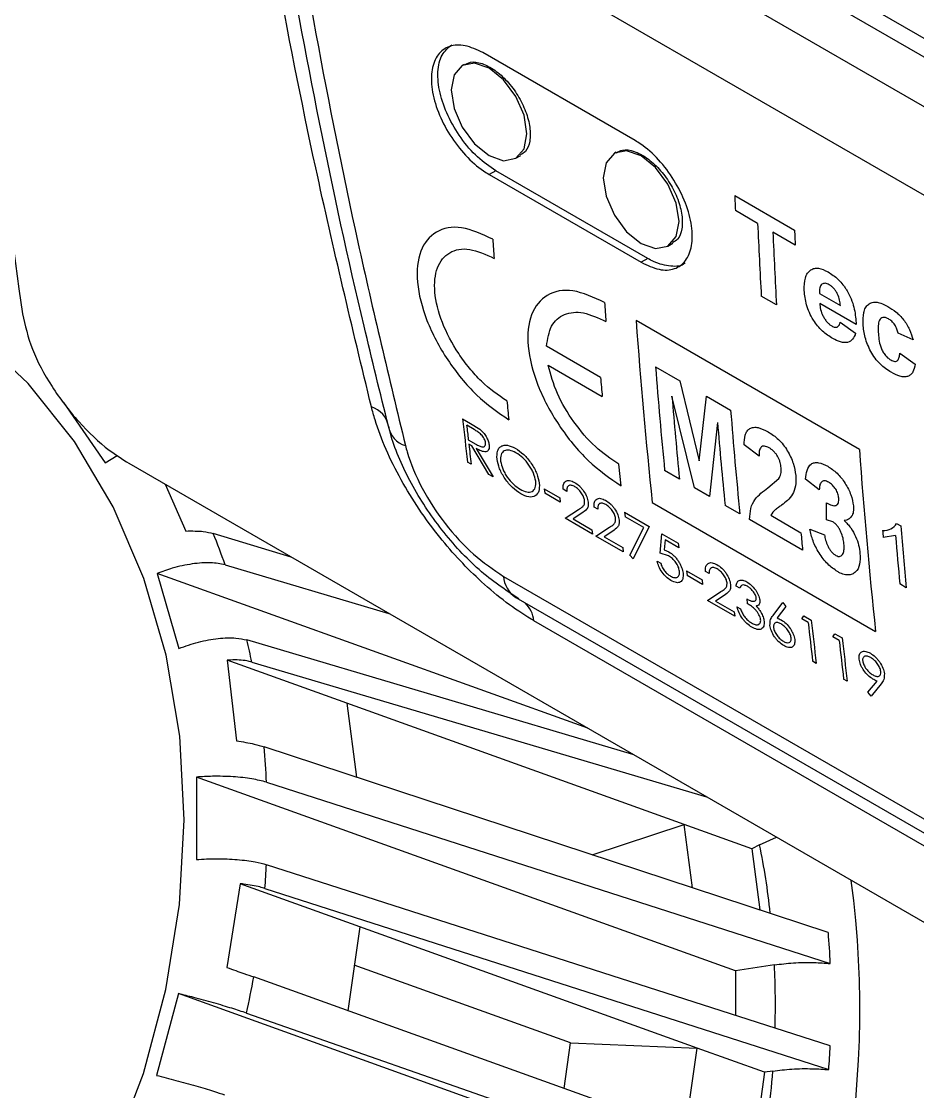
# Model space of a CAD drawing. Extents: x 150 to 4150, y 50 to 2920.
# Drawn here: x 3142.9 to 3215.8, y 1461.8 to 1548.9 of the extents above; entities that cross this region are included whole.
import ezdxf

# ---------------------------------------------------------------- set-up
doc = ezdxf.new("R2010")
doc.units = 0
doc.header["$LTSCALE"] = 10
doc.linetypes.add('SLD-KATı', pattern=[0])
doc.layers.get('0').update_dxf_attribs({"linetype": 'CONTINUOUS'})

msp = doc.modelspace()

# ---------------------------------------------------------------- linework, layer by layer
at = {"color": 7, "linetype": 'SLD-KATı'}
for p, q in [((3179.929, 1568.506), (3275.752, 1513.189)), ((3180.391, 1566.731), (3275.761, 1511.675)), ((3176.884, 1564.707), (3272.344, 1509.6)), ((3269.398, 1504.094), (3173.939, 1559.202)), ((3192.797, 1539.194), (3180.423, 1546.337)), ((3178.885, 1545.383), (3178.74, 1545.3)), ((3183.102, 1537.744), (3183.495, 1537.971)), ((3191.259, 1538.24), (3191.114, 1538.156)), ((3181.464, 1536.731), (3180.932, 1536.425)), ((3193.838, 1529.588), (3181.464, 1536.731)), ((3180.932, 1536.425), (3193.306, 1529.281)), ((3200.909, 1534.704), (3205.779, 1531.893)), ((3202.776, 1532.447), (3200.96, 1533.496)), ((3205.83, 1530.684), (3204.014, 1531.733)), ((3195.477, 1530.6), (3195.87, 1530.827)), ((3193.838, 1529.588), (3193.306, 1529.281)), ((3204.306, 1525.81), (3203.068, 1526.525)), ((3207.8, 1526.749), (3209.513, 1525.761)), ((3210.792, 1524.213), (3207.821, 1525.929)), ((3211.053, 1514.048), (3192.886, 1524.536)), ((3209.5, 1524.421), (3210.748, 1523.522)), ((3210.79, 1524.363), (3210.792, 1524.213)), ((3215.425, 1522.978), (3214.195, 1523.507)), ((3189.995, 1519.908), (3185.591, 1522.451)), ((3214.356, 1521.887), (3215.604, 1520.987)), ((3185.725, 1520.906), (3190.132, 1518.362)), ((3194.462, 1520.786), (3196.453, 1519.637)), ((3196.453, 1519.637), (3198.022, 1513.142)), ((3197.642, 1510.94), (3195.802, 1518.396)), ((3198.022, 1513.142), (3198.607, 1518.393)), ((3198.607, 1518.393), (3200.577, 1517.256)), ((3146.308, 1517.866), (3149.691, 1512.961)), ((3178.765, 1516.554), (3179.421, 1516.176)), ((3179.713, 1515.668), (3179.099, 1516.022)), ((3179.421, 1516.176), (3180.168, 1515.699)), ((3199.511, 1516.255), (3198.865, 1510.234)), ((3179.232, 1514.848), (3179.832, 1514.497)), ((3179.512, 1514.349), (3179.273, 1514.487)), ((3180.904, 1512.033), (3179.512, 1514.349)), ((3179.875, 1514.139), (3181.267, 1511.823)), ((3202.889, 1513.509), (3201.668, 1514.423)), ((3149.691, 1512.961), (3150.651, 1513.578)), ((3151.607, 1512.931), (3307.17, 1423.126)), ((3179.463, 1512.865), (3179.169, 1513.035)), ((3191.661, 1511.097), (3191.476, 1512.852)), ((3196.411, 1511.651), (3195.208, 1512.345)), ((3181.267, 1511.823), (3180.904, 1512.033)), ((3203.605, 1510.924), (3204.494, 1511.689)), ((3207.791, 1510.783), (3206.67, 1511.64)), ((3154.568, 1511.222), (3156.254, 1507.423)), ((3185.412, 1510.859), (3186.671, 1510.132)), ((3185.412, 1510.859), (3185.454, 1510.498)), ((3187.24, 1510.647), (3186.946, 1510.816)), ((3198.865, 1510.234), (3197.642, 1510.94)), ((3186.713, 1509.771), (3185.454, 1510.498)), ((3186.671, 1510.132), (3186.713, 1509.771)), ((3194.201, 1509.735), (3212.368, 1499.247)), ((3208.384, 1508.345), (3208.389, 1509.707)), ((3187.102, 1508.455), (3188.202, 1509.176)), ((3188.47, 1508.876), (3187.761, 1508.41)), ((3189.758, 1509.193), (3189.464, 1509.363)), ((3191.946, 1508.945), (3193.96, 1507.782)), ((3191.946, 1508.945), (3191.986, 1508.583)), ((3201.323, 1508.815), (3200.12, 1509.51)), ((3189.327, 1507.171), (3187.102, 1508.455)), ((3187.761, 1508.41), (3189.284, 1507.531)), ((3193.503, 1507.707), (3191.986, 1508.583)), ((3206.435, 1505.864), (3202.124, 1508.352)), ((3203.838, 1508.702), (3206.298, 1507.282)), ((3208.887, 1508.17), (3208.384, 1508.345)), ((3214.085, 1508.036), (3214.43, 1507.838)), ((3164.824, 1505.301), (3158.48, 1507.22)), ((3189.284, 1507.531), (3189.327, 1507.171)), ((3189.621, 1507.001), (3190.72, 1507.722)), ((3190.989, 1507.422), (3190.279, 1506.956)), ((3192.382, 1505.463), (3193.503, 1507.707)), ((3193.96, 1507.782), (3192.653, 1505.166)), ((3194.83, 1505.632), (3194.968, 1507.2)), ((3194.968, 1507.2), (3196.311, 1506.425)), ((3207.029, 1507.584), (3208.211, 1507.108)), ((3213.991, 1507.044), (3212.996, 1506.882)), ((3191.845, 1505.717), (3189.621, 1507.001)), ((3190.279, 1506.956), (3191.803, 1506.077)), ((3195.237, 1506.706), (3195.165, 1505.881)), ((3196.351, 1506.063), (3195.237, 1506.706)), ((3196.311, 1506.425), (3196.351, 1506.063)), ((3191.803, 1506.077), (3191.845, 1505.717)), ((3192.653, 1505.166), (3192.382, 1505.463)), ((3195.531, 1505.396), (3194.83, 1505.632)), ((3195.165, 1505.881), (3195.543, 1505.727)), ((3159.445, 1504.668), (3172.757, 1500.721)), ((3194.594, 1504.969), (3194.887, 1504.8)), ((3153.903, 1503.97), (3155.677, 1497.866)), ((3188.949, 1491.374), (3153.903, 1503.97)), ((3182.097, 1503.735), (3269.58, 1453.232)), ((3196.997, 1504.171), (3198.256, 1503.444)), ((3196.997, 1504.171), (3197.039, 1503.81)), ((3198.298, 1503.083), (3197.039, 1503.81)), ((3198.825, 1503.959), (3198.531, 1504.129)), ((3198.256, 1503.444), (3198.298, 1503.083)), ((3201.313, 1502.776), (3201.019, 1502.946)), ((3214.872, 1502.806), (3214.341, 1503.113)), ((3183.095, 1502.022), (3270.577, 1451.519)), ((3198.687, 1501.767), (3199.787, 1502.488)), ((3200.055, 1502.188), (3199.346, 1501.722)), ((3201.883, 1501.898), (3201.924, 1501.537)), ((3200.912, 1500.483), (3198.687, 1501.767)), ((3199.346, 1501.722), (3200.869, 1500.843)), ((3201.094, 1501.259), (3201.388, 1501.089)), ((3204.025, 1500.552), (3204.822, 1501.596)), ((3205.069, 1501.274), (3204.364, 1500.35)), ((3204.822, 1501.596), (3205.069, 1501.274)), ((3272.039, 1449.625), (3184.556, 1500.127)), ((3200.869, 1500.843), (3200.912, 1500.483)), ((3206.383, 1500.272), (3206.535, 1500.523)), ((3206.887, 1499.981), (3206.383, 1500.272)), ((3206.535, 1500.523), (3207.14, 1500.173)), ((3192.624, 1489.253), (3161.22, 1498.564)), ((3208.902, 1498.818), (3209.054, 1499.069)), ((3209.405, 1498.527), (3208.902, 1498.818)), ((3209.054, 1499.069), (3209.659, 1498.719)), ((3159.614, 1496.909), (3160.375, 1490.357)), ((3169.351, 1493.409), (3159.614, 1496.909)), ((3161.612, 1496.763), (3198.608, 1485.798)), ((3207.544, 1496.654), (3207.25, 1496.824)), ((3210.062, 1495.2), (3209.769, 1495.37)), ((3211.748, 1494.306), (3212.492, 1495.209)), ((3212.827, 1494.996), (3212.004, 1493.996)), ((3212.004, 1493.996), (3211.748, 1494.306)), ((3169.351, 1493.409), (3170.136, 1487.395)), ((3196.809, 1483.541), (3169.351, 1493.409)), ((3208.526, 1474.759), (3162.616, 1489.87)), ((3157.12, 1487.404), (3157.112, 1480.698)), ((3200.972, 1471.643), (3157.12, 1487.404)), ((3162.816, 1486.985), (3208.683, 1472.24)), ((3189.316, 1481.082), (3196.809, 1483.541)), ((3202.3, 1481.567), (3196.809, 1483.541)), ((3197.48, 1478.395), (3196.809, 1483.541)), ((3202.936, 1481.905), (3202.3, 1481.567)), ((3202.936, 1481.905), (3204.31, 1482.506)), ((3202.3, 1481.567), (3202.949, 1476.595)), ((3208.675, 1465.534), (3162.808, 1480.279)), ((3160.656, 1478.732), (3159.589, 1471.917)), ((3170.393, 1475.232), (3160.656, 1478.732)), ((3162.687, 1478.348), (3208.561, 1463.604)), ((3170.393, 1475.232), (3169.426, 1468.395)), ((3197.85, 1465.363), (3170.393, 1475.232)), ((3187.548, 1465.778), (3169.95, 1472.103)), ((3200.972, 1471.643), (3200.968, 1468.012)), ((3204.14, 1472.129), (3200.972, 1471.643)), ((3207.41, 1454.772), (3161.768, 1471.141)), ((3155.644, 1469.789), (3153.855, 1463.137)), ((3199.496, 1454.028), (3155.644, 1469.789)), ((3161.184, 1468.205), (3206.883, 1452.216)), ((3187.026, 1462.083), (3187.548, 1465.778)), ((3187.548, 1465.778), (3197.85, 1465.363)), ((3196.886, 1458.547), (3197.85, 1465.363)), ((3203.342, 1463.39), (3197.85, 1465.363)), ((3204.011, 1463.492), (3203.342, 1463.39)), ((3203.342, 1463.39), (3202.379, 1456.577))]:
    msp.add_line(p, q, dxfattribs=at)
at = {"color": 7, "linetype": 'SLD-KATı', "flags": 128}
for points in [[(3184.006, 1539.741), (3183.771, 1541.24), (3183.102, 1542.781), (3182.102, 1544.131), (3180.921, 1545.084), (3179.741, 1545.494), (3178.74, 1545.3), (3178.071, 1544.53), (3177.836, 1543.302), (3178.071, 1541.804), (3178.74, 1540.262), (3179.741, 1538.912), (3180.921, 1537.96), (3182.102, 1537.549), (3183.102, 1537.744), (3183.771, 1538.513), (3184.006, 1539.741)], [(3196.38, 1532.597), (3196.145, 1534.096), (3195.477, 1535.638), (3194.476, 1536.988), (3193.295, 1537.94), (3192.115, 1538.351), (3191.114, 1538.156), (3190.446, 1537.387), (3190.211, 1536.159), (3190.446, 1534.66), (3191.114, 1533.118), (3192.115, 1531.769), (3193.295, 1530.816), (3194.476, 1530.406), (3195.477, 1530.6), (3196.145, 1531.37), (3196.38, 1532.597)], [(3147.1, 1450.418), (3150.271, 1456.702), (3152.793, 1463.302), (3154.625, 1470.113), (3155.74, 1477.029), (3156.119, 1483.939), (3155.756, 1490.736), (3154.658, 1497.311), (3152.841, 1503.562), (3150.334, 1509.389), (3147.177, 1514.702), (3143.419, 1519.415), (3139.12, 1523.454), (3134.347, 1526.757), (3129.177, 1529.271), (3123.69, 1530.955), (3117.972, 1531.785), (3112.115, 1531.746), (3106.21, 1530.839), (3100.35, 1529.078), (3094.629, 1526.492), (3089.135, 1523.121), (3083.957, 1519.018), (3079.175, 1514.248), (3074.865, 1508.886), (3071.094, 1503.017), (3067.924, 1496.733), (3065.402, 1490.133), (3063.569, 1483.322), (3062.455, 1476.406), (3062.076, 1469.496), (3062.439, 1462.699), (3063.537, 1456.123), (3065.354, 1449.873), (3067.861, 1444.045), (3071.018, 1438.733), (3074.776, 1434.02), (3079.075, 1429.98), (3083.847, 1426.678), (3089.018, 1424.164), (3094.505, 1422.479), (3100.223, 1421.65), (3106.08, 1421.689), (3111.985, 1422.596), (3117.844, 1424.356), (3123.566, 1426.943), (3129.059, 1430.314), (3134.238, 1434.417), (3139.02, 1439.187), (3143.33, 1444.549), (3147.1, 1450.418)]]:
    msp.add_lwpolyline(points, dxfattribs=at)
at = {"color": 7, "linetype": 'SLD-KATı'}
for centre, radius, start, end in [((3695.892, 1554.917), 495.396, 182.33836, 182.47826), ((3691.554, 1553.592), 489.235, 182.4771, 183.17158), ((3692.792, 1552.877), 489.235, 182.4771, 183.17158), ((3700.762, 1552.105), 495.396, 182.33836, 182.47826), ((3648.564, 1565.231), 468.583, 184.16955, 184.36087), ((3657.86, 1559.99), 468.776, 184.15574, 184.34701), ((3649.067, 1557.614), 457.379, 184.14733, 186.00884), ((3650.831, 1556.847), 457.791, 184.51805, 185.57857), ((3645.777, 1559.564), 457.504, 184.97254, 185.16694), ((3650.603, 1556.021), 456.355, 184.72924, 185.57957), ((3170.761, 1515.616), 1.998, 9.49148, 72.92724), ((3626.236, 1563.245), 446.166, 185.8197, 186.01738), ((3656.946, 1553.318), 457.791, 184.51805, 185.57857), ((3174.692, 1516.274), 1.988, 189.51997, 253.11636), ((3614.22, 1564.684), 438.106, 186.30717, 186.77041), ((3615.879, 1564.667), 439.481, 186.35495, 186.50905), ((3654.312, 1553.88), 456.355, 184.72924, 185.57957), ((3612.925, 1564.328), 436.507, 186.5565, 186.77083), ((3667.235, 1547.127), 457.379, 184.14733, 186.00884), ((3106.47, 1486.09), 56.138, 19.32556, 22.1102), ((3656.125, 1549.808), 451.832, 185.40066, 185.58128), ((3671.06, 1546.47), 459.772, 184.86676, 184.93947), ((3669.598, 1545.639), 457.238, 184.84196, 185.33657), ((3671.059, 1545.416), 458.173, 184.70459, 185.33618), ((3642.595, 1548.303), 438.106, 186.30717, 186.77041), ((3641.998, 1548.437), 437.801, 186.35459, 186.77051), ((3101.306, 1484.566), 61.527, 11.43357, 13.15047), ((3644.517, 1546.983), 437.801, 186.35459, 186.77051), ((3645.113, 1546.849), 438.106, 186.30717, 186.77041), ((3096.025, 1483.806), 66.867, 2.72474, 5.20291), ((3091.775, 1483.785), 71.119, 355.61588, 357.17468), ((3137.199, 1469.055), 71.555, 2.55123, 4.57192), ((3088.751, 1484.161), 74.169, 347.57708, 349.88979), ((3133.046, 1469.041), 75.71, 355.88186, 357.34494), ((3131.485, 1469.072), 72.74, 349.87825, 355.60079)]:
    msp.add_arc(centre, radius, start, end, dxfattribs=at)
at = {"color": 8, "linetype": 'SLD-KATı'}
for centre, radius, start, end in [((3184.297, 1503.868), 2.203, 183.47053, 236.94751), ((3182.168, 1499.877), 2.402, 5.98577, 45.12035), ((3140.505, 1469.299), 63.692, 6.35607, 11.41517), ((3131.943, 1468.484), 79.147, 330.05269, 7.6328), ((3135.366, 1468.865), 68.852, 358.44942, 2.71718)]:
    msp.add_arc(centre, radius, start, end, dxfattribs=at)
at = {"color": 7, "linetype": 'SLD-KATı'}
msp.add_ellipse((3522.144, 1831.273), major_axis=(266.953, 495.307), ratio=0.556891, start_param=2.183647, end_param=2.496027, dxfattribs=at)
for points, knots in [([(3171.348, 1517.526), (3169.792, 1523.978), (3165.631, 1541.232), (3161.944, 1561.99), (3158.414, 1586.887), (3155.719, 1611.352), (3154.756, 1633.579), (3154.275, 1644.693)], [0, 0, 0, 0, 0.161647, 0.432271, 0.49989, 0.749945, 1, 1, 1, 1]), ([(3172.732, 1515.946), (3172.063, 1518.657), (3168.716, 1532.22), (3164.577, 1552.936), (3160.747, 1578.297), (3158.333, 1599.57), (3156.581, 1621.261), (3156.029, 1636.036), (3155.753, 1643.429)], [0, 0, 0, 0, 0.068048, 0.340392, 0.504572, 0.669037, 0.834372, 1, 1, 1, 1]), ([(3157.231, 1642.174), (3157.483, 1635.166), (3157.987, 1621.141), (3159.964, 1595.318), (3163.643, 1564.95), (3168.82, 1536.395), (3172.795, 1519.863), (3174.115, 1514.372)], [0, 0, 0, 0, 0.156572, 0.313392, 0.587524, 0.862996, 1, 1, 1, 1]), ([(3180.423, 1546.337), (3179.928, 1546.569), (3178.94, 1547.032), (3177.654, 1546.938), (3176.705, 1546.257), (3176.203, 1545.017), (3176.208, 1543.37), (3176.72, 1541.498), (3177.681, 1539.612), (3178.979, 1537.93), (3180.127, 1536.917), (3180.777, 1536.519), (3180.932, 1536.425)], [0, 0, 0, 0, 0.107191, 0.21438, 0.321614, 0.428961, 0.536452, 0.644066, 0.751708, 0.859236, 0.966544, 1, 1, 1, 1]), ([(3181.464, 1536.731), (3180.964, 1537.072), (3179.965, 1537.754), (3178.593, 1539.363), (3177.514, 1541.193), (3176.848, 1543.094), (3176.684, 1544.826), (3177.004, 1546.244), (3177.599, 1546.739), (3177.894, 1546.985)], [0, 0, 0, 0, 0.142786, 0.285565, 0.428511, 0.571764, 0.715234, 0.858737, 1, 1, 1, 1]), ([(3178.91, 1545.335), (3179.068, 1545.426), (3179.459, 1545.651), (3180.338, 1545.507), (3181.382, 1544.973), (3182.41, 1544.051), (3183.298, 1542.865), (3183.948, 1541.546), (3184.293, 1540.236), (3184.279, 1539.107), (3183.996, 1538.313), (3183.614, 1538.102), (3183.465, 1538.019)], [0, 0, 0, 0, 0.072594, 0.179918, 0.287126, 0.394283, 0.501463, 0.608739, 0.716156, 0.823718, 0.931361, 1, 1, 1, 1]), ([(3191.285, 1538.192), (3191.442, 1538.282), (3191.834, 1538.507), (3192.713, 1538.363), (3193.756, 1537.829), (3194.785, 1536.907), (3195.672, 1535.722), (3196.323, 1534.402), (3196.667, 1533.093), (3196.653, 1531.963), (3196.371, 1531.17), (3195.989, 1530.958), (3195.84, 1530.876)], [0, 0, 0, 0, 0.072594, 0.179918, 0.287126, 0.394283, 0.501463, 0.608739, 0.716156, 0.823718, 0.931361, 1, 1, 1, 1]), ([(3193.306, 1529.281), (3193.799, 1529.049), (3194.785, 1528.585), (3196.054, 1528.669), (3196.987, 1529.338), (3197.477, 1530.57), (3197.472, 1532.217), (3196.969, 1534.095), (3196.024, 1535.991), (3194.744, 1537.681), (3193.603, 1538.7), (3192.952, 1539.098), (3192.797, 1539.194)], [0, 0, 0, 0, 0.107103, 0.214201, 0.321424, 0.428877, 0.536492, 0.644131, 0.751675, 0.859074, 0.966344, 1, 1, 1, 1]), ([(3181.222, 1531.161), (3180.35, 1531.56), (3178.605, 1532.36), (3176.501, 1531.924), (3175.199, 1530.346), (3174.923, 1527.755), (3175.714, 1524.571), (3177.447, 1521.296), (3179.855, 1518.317), (3181.638, 1517.087), (3182.529, 1516.473)], [0, 0, 0, 0, 0.124928, 0.250067, 0.375051, 0.500027, 0.625004, 0.749997, 0.875105, 1, 1, 1, 1]), ([(3182.37, 1518.004), (3181.667, 1518.486), (3180.609, 1519.21), (3179.308, 1520.656), (3178.142, 1522.234), (3176.995, 1524.41), (3176.375, 1526.919), (3176.592, 1528.965), (3177.617, 1530.208), (3179.276, 1530.542), (3180.651, 1529.914), (3181.338, 1529.601)], [0, 0, 0, 0, 0.124858, 0.187684, 0.250672, 0.375465, 0.500427, 0.625342, 0.750267, 0.875275, 1, 1, 1, 1]), ([(3196.872, 1529.233), (3196.868, 1529.228), (3196.603, 1528.939), (3195.711, 1528.912), (3194.641, 1529.15), (3193.992, 1529.504), (3193.838, 1529.588)], [0, 0, 0, 0, 0.006653, 0.436843, 0.866153, 1, 1, 1, 1]), ([(3207.114, 1528.673), (3207.205, 1528.719), (3207.387, 1528.811), (3207.845, 1528.823), (3208.24, 1528.634), (3208.503, 1528.508)], [0, 0, 0, 0, 0.250534, 0.501011, 1, 1, 1, 1]), ([(3206.565, 1526.985), (3206.57, 1527.345), (3206.577, 1527.887), (3206.816, 1528.422), (3207.015, 1528.589), (3207.114, 1528.673)], [0, 0, 0, 0, 0.499446, 0.749747, 1, 1, 1, 1]), ([(3208.503, 1528.508), (3208.785, 1528.322), (3209.209, 1528.044), (3209.661, 1527.537), (3209.894, 1527.221), (3209.998, 1527.052), (3210.05, 1526.968)], [0, 0, 0, 0, 0.4990482, 0.7492964, 0.8746254, 1, 1, 1, 1]), ([(3190.317, 1526.019), (3189.432, 1526.423), (3187.66, 1527.231), (3185.527, 1526.785), (3184.208, 1525.18), (3183.93, 1522.546), (3184.737, 1519.313), (3186.498, 1515.988), (3188.948, 1512.973), (3190.757, 1511.722), (3191.661, 1511.097)], [0, 0, 0, 0, 0.12494, 0.250076, 0.375073, 0.500059, 0.625051, 0.750042, 0.875017, 1, 1, 1, 1]), ([(3208.004, 1527.496), (3207.964, 1527.458), (3207.884, 1527.382), (3207.798, 1527.137), (3207.799, 1526.904), (3207.8, 1526.749)], [0, 0, 0, 0, 0.2500989, 0.5003664, 1, 1, 1, 1]), ([(3208.601, 1527.458), (3208.544, 1527.487), (3208.429, 1527.545), (3208.209, 1527.596), (3208.086, 1527.536), (3208.004, 1527.496)], [0, 0, 0, 0, 0.246631, 0.501214, 1, 1, 1, 1]), ([(3209.513, 1525.761), (3209.497, 1525.909), (3209.465, 1526.205), (3209.323, 1526.618), (3209.139, 1526.93), (3208.977, 1527.147), (3208.794, 1527.334), (3208.665, 1527.416), (3208.601, 1527.458)], [0, 0, 0, 0, 0.2502909, 0.4995683, 0.6246894, 0.7498233, 0.8748052, 1, 1, 1, 1]), ([(3207.31, 1524.588), (3207.195, 1524.79), (3206.966, 1525.193), (3206.667, 1526.03), (3206.606, 1526.603), (3206.565, 1526.985)], [0, 0, 0, 0, 0.250191, 0.50044, 1, 1, 1, 1]), ([(3210.05, 1526.968), (3210.168, 1526.746), (3210.404, 1526.302), (3210.69, 1525.395), (3210.75, 1524.776), (3210.79, 1524.363)], [0, 0, 0, 0, 0.249955, 0.500126, 1, 1, 1, 1]), ([(3207.821, 1525.929), (3207.838, 1525.769), (3207.871, 1525.451), (3208.033, 1525.008), (3208.23, 1524.672), (3208.403, 1524.436), (3208.571, 1524.273), (3208.708, 1524.166), (3208.777, 1524.124), (3208.812, 1524.102)], [0, 0, 0, 0, 0.250169, 0.499377, 0.622663, 0.749675, 0.874678, 0.937328, 1, 1, 1, 1]), ([(3211.352, 1524.235), (3211.351, 1524.569), (3211.35, 1525.07), (3211.535, 1525.59), (3211.765, 1525.88), (3212.09, 1526.031), (3212.61, 1526.064), (3213.069, 1525.843), (3213.375, 1525.695)], [0, 0, 0, 0, 0.250144, 0.375355, 0.500469, 0.625592, 0.750726, 1, 1, 1, 1]), ([(3213.375, 1525.695), (3213.595, 1525.556), (3214.036, 1525.277), (3214.567, 1524.738), (3214.919, 1524.224), (3215.209, 1523.673), (3215.339, 1523.254), (3215.425, 1522.978)], [0, 0, 0, 0, 0.25024, 0.49971, 0.622003, 0.750034, 1, 1, 1, 1]), ([(3142.959, 1525.085), (3143.172, 1524.144), (3143.599, 1522.262), (3145.268, 1519.141), (3147.464, 1516.263), (3149.702, 1514.144), (3151.077, 1513.269), (3151.607, 1512.931)], [0, 0, 0, 0, 0.21762, 0.435299, 0.651939, 0.865734, 1, 1, 1, 1]), ([(3185.591, 1522.451), (3185.684, 1523.043), (3185.871, 1524.227), (3186.983, 1525.153), (3188.545, 1525.337), (3189.803, 1524.751), (3190.433, 1524.458)], [0, 0, 0, 0, 0.25, 0.5, 0.75, 1, 1, 1, 1]), ([(3208.88, 1523.08), (3208.598, 1523.264), (3208.176, 1523.539), (3207.641, 1524.094), (3207.42, 1524.424), (3207.31, 1524.588)], [0, 0, 0, 0, 0.4995632, 0.7498152, 1, 1, 1, 1]), ([(3213.411, 1524.681), (3213.332, 1524.721), (3213.174, 1524.8), (3212.961, 1524.81), (3212.792, 1524.731), (3212.641, 1524.521), (3212.573, 1524.133), (3212.582, 1523.784), (3212.586, 1523.61)], [0, 0, 0, 0, 0.124991, 0.249798, 0.37476, 0.499694, 0.749473, 1, 1, 1, 1]), ([(3214.195, 1523.507), (3214.17, 1523.62), (3214.118, 1523.845), (3213.974, 1524.142), (3213.819, 1524.349), (3213.644, 1524.531), (3213.504, 1524.621), (3213.411, 1524.681)], [0, 0, 0, 0, 0.250261, 0.499565, 0.621331, 0.749974, 1, 1, 1, 1]), ([(3208.812, 1524.102), (3208.901, 1524.059), (3209.033, 1523.995), (3209.187, 1523.997), (3209.318, 1524.045), (3209.434, 1524.183), (3209.478, 1524.342), (3209.5, 1524.421)], [0, 0, 0, 0, 0.249481, 0.371127, 0.499788, 0.749478, 1, 1, 1, 1]), ([(3213.639, 1520.333), (3213.334, 1520.533), (3212.875, 1520.833), (3212.319, 1521.473), (3211.866, 1522.201), (3211.47, 1523.181), (3211.392, 1523.884), (3211.352, 1524.235)], [0, 0, 0, 0, 0.249684, 0.374634, 0.500037, 0.749797, 1, 1, 1, 1]), ([(3212.586, 1523.61), (3212.613, 1523.219), (3212.647, 1522.727), (3212.916, 1522.08), (3213.109, 1521.773), (3213.344, 1521.505), (3213.515, 1521.393), (3213.601, 1521.338)], [0, 0, 0, 0, 0.499517, 0.626874, 0.749915, 0.87485, 1, 1, 1, 1]), ([(3210.748, 1523.522), (3210.68, 1523.342), (3210.543, 1522.984), (3210.111, 1522.716), (3209.527, 1522.751), (3209.096, 1522.97), (3208.88, 1523.08)], [0, 0, 0, 0, 0.250334, 0.4998645, 0.7496726, 1, 1, 1, 1]), ([(3213.601, 1521.338), (3213.713, 1521.285), (3213.882, 1521.207), (3214.067, 1521.232), (3214.21, 1521.325), (3214.306, 1521.556), (3214.339, 1521.775), (3214.356, 1521.887)], [0, 0, 0, 0, 0.249074, 0.374172, 0.499311, 0.74325, 1, 1, 1, 1]), ([(3215.604, 1520.987), (3215.553, 1520.762), (3215.475, 1520.423), (3215.23, 1520.124), (3214.988, 1519.986), (3214.693, 1519.948), (3214.248, 1520.018), (3213.882, 1520.208), (3213.639, 1520.333)], [0, 0, 0, 0, 0.249824, 0.377177, 0.499989, 0.622193, 0.750153, 1, 1, 1, 1]), ([(3191.476, 1512.852), (3190.831, 1513.291), (3189.541, 1514.169), (3187.771, 1516.251), (3186.363, 1518.606), (3185.938, 1520.14), (3185.725, 1520.906)], [0, 0, 0, 0, 0.2500001, 0.5000001, 0.7500001, 1, 1, 1, 1]), ([(3184.556, 1500.127), (3184.483, 1500.17), (3183.08, 1500.988), (3180.397, 1503.014), (3176.687, 1506.978), (3173.583, 1511.582), (3171.962, 1515.266), (3171.443, 1517.175), (3171.348, 1517.526)], [0, 0, 0, 0, 0.0131612, 0.2512073, 0.4644406, 0.7037491, 0.9454359, 1, 1, 1, 1]), ([(3183.33, 1501.909), (3182.247, 1502.635), (3180.082, 1504.087), (3176.987, 1507.456), (3174.461, 1511.266), (3173.205, 1514.188), (3172.801, 1515.688), (3172.732, 1515.946)], [0, 0, 0, 0, 0.236322, 0.472791, 0.710607, 0.950295, 1, 1, 1, 1]), ([(3201.668, 1514.423), (3201.684, 1514.705), (3201.709, 1515.134), (3201.903, 1515.561), (3202.131, 1515.783), (3202.44, 1515.874), (3202.932, 1515.847), (3203.354, 1515.633), (3203.636, 1515.49)], [0, 0, 0, 0, 0.250076, 0.380272, 0.500294, 0.625349, 0.750427, 1, 1, 1, 1]), ([(3180.634, 1514.594), (3180.624, 1514.647), (3180.605, 1514.755), (3180.526, 1514.932), (3180.42, 1515.105), (3180.246, 1515.314), (3179.999, 1515.498), (3179.809, 1515.611), (3179.713, 1515.668)], [0, 0, 0, 0, 0.124994, 0.249965, 0.373301, 0.5, 0.749359, 1, 1, 1, 1]), ([(3180.168, 1515.699), (3180.263, 1515.615), (3180.454, 1515.445), (3180.697, 1515.107), (3180.871, 1514.747), (3180.909, 1514.531), (3180.927, 1514.423)], [0, 0, 0, 0, 0.2501325, 0.5001276, 0.7498621, 1, 1, 1, 1]), ([(3203.636, 1515.49), (3203.918, 1515.306), (3204.341, 1515.029), (3204.865, 1514.454), (3205.304, 1513.803), (3205.725, 1512.913), (3205.829, 1512.272), (3205.881, 1511.948)], [0, 0, 0, 0, 0.2498354, 0.3750988, 0.5003283, 0.7479183, 1, 1, 1, 1]), ([(3174.115, 1514.372), (3174.161, 1514.199), (3174.458, 1513.083), (3175.383, 1510.885), (3177.283, 1507.976), (3179.627, 1505.397), (3181.274, 1504.289), (3182.097, 1503.735)], [0, 0, 0, 0, 0.044258, 0.284711, 0.524024, 0.762225, 1, 1, 1, 1]), ([(3179.832, 1514.497), (3179.929, 1514.442), (3180.123, 1514.334), (3180.362, 1514.245), (3180.514, 1514.265), (3180.595, 1514.332), (3180.631, 1514.425), (3180.64, 1514.516), (3180.636, 1514.568), (3180.634, 1514.594)], [0, 0, 0, 0, 0.250529, 0.49993, 0.624839, 0.749852, 0.874754, 0.937354, 1, 1, 1, 1]), ([(3180.927, 1514.423), (3180.932, 1514.351), (3180.942, 1514.206), (3180.895, 1514.035), (3180.801, 1513.914), (3180.611, 1513.842), (3180.288, 1513.915), (3180.013, 1514.064), (3179.875, 1514.139)], [0, 0, 0, 0, 0.125209, 0.250317, 0.374907, 0.500429, 0.7495, 1, 1, 1, 1]), ([(3181.568, 1513.274), (3181.564, 1513.502), (3181.557, 1513.958), (3181.821, 1514.296), (3182.131, 1514.408), (3182.501, 1514.419), (3182.835, 1514.264), (3183.058, 1514.161)], [0, 0, 0, 0, 0.249766, 0.499511, 0.624914, 0.750414, 1, 1, 1, 1]), ([(3183.112, 1513.79), (3182.93, 1513.874), (3182.566, 1514.042), (3182.2, 1513.986), (3181.995, 1513.822), (3181.851, 1513.577), (3181.857, 1513.294), (3181.862, 1513.106)], [0, 0, 0, 0, 0.24967, 0.499496, 0.62499, 0.751278, 1, 1, 1, 1]), ([(3183.058, 1514.161), (3183.289, 1514.007), (3183.634, 1513.777), (3184.066, 1513.31), (3184.359, 1512.923), (3184.612, 1512.511), (3184.884, 1511.949), (3184.958, 1511.562), (3185.008, 1511.304)], [0, 0, 0, 0, 0.2495154, 0.3727688, 0.5000669, 0.6264199, 0.7506154, 1, 1, 1, 1]), ([(3203.716, 1514.183), (3203.58, 1514.249), (3203.377, 1514.348), (3203.157, 1514.323), (3202.992, 1514.207), (3202.892, 1513.928), (3202.89, 1513.649), (3202.889, 1513.509)], [0, 0, 0, 0, 0.249298, 0.373562, 0.499565, 0.74926, 1, 1, 1, 1]), ([(3204.686, 1512.558), (3204.668, 1512.702), (3204.64, 1512.92), (3204.534, 1513.234), (3204.42, 1513.47), (3204.272, 1513.694), (3204.097, 1513.895), (3203.907, 1514.064), (3203.779, 1514.144), (3203.716, 1514.183)], [0, 0, 0, 0, 0.2499463, 0.3801364, 0.4999547, 0.6234873, 0.7498915, 0.8748434, 1, 1, 1, 1]), ([(3183.508, 1510.446), (3183.279, 1510.6), (3182.82, 1510.908), (3182.203, 1511.665), (3181.722, 1512.504), (3181.619, 1513.017), (3181.568, 1513.274)], [0, 0, 0, 0, 0.2501271, 0.5000815, 0.7500273, 1, 1, 1, 1]), ([(3184.714, 1511.474), (3184.672, 1511.684), (3184.61, 1512), (3184.383, 1512.456), (3184.106, 1512.895), (3183.673, 1513.405), (3183.299, 1513.662), (3183.112, 1513.79)], [0, 0, 0, 0, 0.249254, 0.374787, 0.500347, 0.750237, 1, 1, 1, 1]), ([(3181.862, 1513.106), (3181.903, 1512.897), (3181.964, 1512.586), (3182.192, 1512.135), (3182.468, 1511.702), (3182.895, 1511.186), (3183.268, 1510.937), (3183.454, 1510.813)], [0, 0, 0, 0, 0.2495492, 0.3722748, 0.5003898, 0.7501506, 1, 1, 1, 1]), ([(3204.494, 1511.689), (3204.556, 1511.806), (3204.65, 1511.981), (3204.698, 1512.292), (3204.69, 1512.469), (3204.686, 1512.558)], [0, 0, 0, 0, 0.4996153, 0.7497454, 1, 1, 1, 1]), ([(3206.67, 1511.64), (3206.7, 1511.889), (3206.76, 1512.386), (3207.03, 1512.844), (3207.393, 1512.994), (3207.832, 1513.008), (3208.223, 1512.818), (3208.483, 1512.692)], [0, 0, 0, 0, 0.250567, 0.500133, 0.624786, 0.750552, 1, 1, 1, 1]), ([(3208.483, 1512.692), (3208.738, 1512.522), (3209.122, 1512.266), (3209.593, 1511.742), (3209.998, 1511.156), (3210.415, 1510.355), (3210.52, 1509.767), (3210.572, 1509.474)], [0, 0, 0, 0, 0.249746, 0.375612, 0.500415, 0.750407, 1, 1, 1, 1]), ([(3183.454, 1510.813), (3183.637, 1510.726), (3184.002, 1510.552), (3184.376, 1510.594), (3184.58, 1510.758), (3184.725, 1511.001), (3184.718, 1511.285), (3184.714, 1511.474)], [0, 0, 0, 0, 0.249829, 0.499588, 0.624995, 0.750408, 1, 1, 1, 1]), ([(3186.946, 1510.816), (3186.944, 1510.96), (3186.94, 1511.248), (3187.106, 1511.461), (3187.298, 1511.536), (3187.531, 1511.544), (3187.741, 1511.443), (3187.882, 1511.375)], [0, 0, 0, 0, 0.2500503, 0.4995926, 0.6269909, 0.7503843, 1, 1, 1, 1]), ([(3187.882, 1511.375), (3188.013, 1511.289), (3188.21, 1511.159), (3188.457, 1510.896), (3188.674, 1510.604), (3188.901, 1510.198), (3188.959, 1509.903), (3188.988, 1509.756)], [0, 0, 0, 0, 0.249871, 0.375566, 0.500629, 0.750358, 1, 1, 1, 1]), ([(3205.881, 1511.948), (3205.887, 1511.649), (3205.898, 1511.051), (3205.55, 1510.151), (3205.05, 1509.774), (3204.718, 1509.523)], [0, 0, 0, 0, 0.249908, 0.499982, 1, 1, 1, 1]), ([(3208.555, 1511.389), (3208.495, 1511.421), (3208.373, 1511.483), (3208.208, 1511.507), (3208.066, 1511.481), (3207.916, 1511.382), (3207.806, 1511.153), (3207.796, 1510.906), (3207.791, 1510.783)], [0, 0, 0, 0, 0.1251578, 0.2501247, 0.3746437, 0.5003494, 0.7497707, 1, 1, 1, 1]), ([(3209.375, 1510.094), (3209.359, 1510.211), (3209.334, 1510.386), (3209.235, 1510.64), (3209.131, 1510.829), (3209.004, 1511.006), (3208.862, 1511.163), (3208.709, 1511.294), (3208.606, 1511.358), (3208.555, 1511.389)], [0, 0, 0, 0, 0.249514, 0.374613, 0.499588, 0.624051, 0.749736, 0.874771, 1, 1, 1, 1]), ([(3185.008, 1511.304), (3185.014, 1511.073), (3185.025, 1510.611), (3184.692, 1510.238), (3184.18, 1510.125), (3183.732, 1510.339), (3183.508, 1510.446)], [0, 0, 0, 0, 0.250072, 0.500038, 0.749964, 1, 1, 1, 1]), ([(3187.907, 1511.022), (3187.809, 1511.07), (3187.661, 1511.142), (3187.494, 1511.145), (3187.391, 1511.107), (3187.312, 1511.034), (3187.245, 1510.893), (3187.242, 1510.745), (3187.24, 1510.647)], [0, 0, 0, 0, 0.249309, 0.374125, 0.499659, 0.625243, 0.750045, 1, 1, 1, 1]), ([(3188.698, 1509.898), (3188.69, 1509.948), (3188.674, 1510.047), (3188.614, 1510.211), (3188.531, 1510.376), (3188.393, 1510.589), (3188.181, 1510.84), (3187.999, 1510.961), (3187.907, 1511.022)], [0, 0, 0, 0, 0.125256, 0.250432, 0.372564, 0.500993, 0.750347, 1, 1, 1, 1]), ([(3202.124, 1508.352), (3202.141, 1508.67), (3202.175, 1509.306), (3202.651, 1510.227), (3203.223, 1510.645), (3203.605, 1510.924)], [0, 0, 0, 0, 0.249842, 0.499687, 1, 1, 1, 1]), ([(3188.202, 1509.176), (3188.322, 1509.252), (3188.502, 1509.367), (3188.699, 1509.591), (3188.698, 1509.795), (3188.698, 1509.898)], [0, 0, 0, 0, 0.501138, 0.750973, 1, 1, 1, 1]), ([(3188.988, 1509.756), (3188.992, 1509.637), (3189, 1509.4), (3188.81, 1509.102), (3188.606, 1508.966), (3188.47, 1508.876)], [0, 0, 0, 0, 0.249505, 0.499227, 1, 1, 1, 1]), ([(3189.464, 1509.363), (3189.462, 1509.507), (3189.458, 1509.794), (3189.625, 1510.007), (3189.817, 1510.082), (3190.05, 1510.09), (3190.26, 1509.989), (3190.401, 1509.921)], [0, 0, 0, 0, 0.25005, 0.499593, 0.626991, 0.750384, 1, 1, 1, 1]), ([(3190.426, 1509.568), (3190.327, 1509.616), (3190.179, 1509.688), (3190.013, 1509.691), (3189.909, 1509.654), (3189.83, 1509.581), (3189.763, 1509.439), (3189.76, 1509.291), (3189.758, 1509.193)], [0, 0, 0, 0, 0.249309, 0.374125, 0.499659, 0.625243, 0.750045, 1, 1, 1, 1]), ([(3190.401, 1509.921), (3190.532, 1509.835), (3190.729, 1509.705), (3190.975, 1509.442), (3191.192, 1509.15), (3191.419, 1508.744), (3191.478, 1508.449), (3191.507, 1508.302)], [0, 0, 0, 0, 0.249871, 0.375566, 0.500629, 0.750358, 1, 1, 1, 1]), ([(3208.389, 1509.707), (3208.529, 1509.632), (3208.738, 1509.521), (3208.996, 1509.471), (3209.101, 1509.496), (3209.154, 1509.509)], [0, 0, 0, 0, 0.499623, 0.749722, 1, 1, 1, 1]), ([(3209.154, 1509.509), (3209.196, 1509.531), (3209.281, 1509.574), (3209.35, 1509.716), (3209.387, 1509.888), (3209.379, 1510.025), (3209.375, 1510.094)], [0, 0, 0, 0, 0.250045, 0.499819, 0.749727, 1, 1, 1, 1]), ([(3191.216, 1508.444), (3191.208, 1508.494), (3191.192, 1508.594), (3191.133, 1508.757), (3191.049, 1508.923), (3190.911, 1509.135), (3190.7, 1509.386), (3190.517, 1509.508), (3190.426, 1509.568)], [0, 0, 0, 0, 0.125256, 0.250432, 0.372564, 0.500993, 0.750347, 1, 1, 1, 1]), ([(3204.718, 1509.523), (3204.636, 1509.464), (3204.498, 1509.365), (3204.346, 1509.25), (3204.269, 1509.191), (3204.246, 1509.174), (3204.081, 1509.047), (3203.958, 1508.873), (3203.838, 1508.702)], [0, 0, 0, 0, 0.250362, 0.427435, 0.477054, 0.492133, 0.500727, 1, 1, 1, 1]), ([(3210.572, 1509.474), (3210.576, 1509.306), (3210.585, 1508.97), (3210.437, 1508.593), (3210.217, 1508.397), (3210, 1508.303), (3209.879, 1508.28), (3209.818, 1508.269)], [0, 0, 0, 0, 0.249936, 0.499635, 0.749524, 0.874734, 1, 1, 1, 1]), ([(3190.72, 1507.722), (3190.841, 1507.798), (3191.021, 1507.913), (3191.218, 1508.137), (3191.217, 1508.342), (3191.216, 1508.444)], [0, 0, 0, 0, 0.501138, 0.750973, 1, 1, 1, 1]), ([(3191.507, 1508.302), (3191.511, 1508.184), (3191.518, 1507.946), (3191.329, 1507.648), (3191.125, 1507.512), (3190.989, 1507.422)], [0, 0, 0, 0, 0.249505, 0.499227, 1, 1, 1, 1]), ([(3209.796, 1506.392), (3209.777, 1506.541), (3209.74, 1506.839), (3209.601, 1507.256), (3209.433, 1507.587), (3209.275, 1507.822), (3209.09, 1508.035), (3208.954, 1508.125), (3208.887, 1508.17)], [0, 0, 0, 0, 0.250314, 0.500046, 0.630527, 0.750226, 0.87508, 1, 1, 1, 1]), ([(3209.818, 1508.269), (3209.912, 1508.18), (3210.1, 1508.002), (3210.436, 1507.569), (3210.77, 1506.971), (3211.016, 1506.254), (3211.073, 1505.822), (3211.102, 1505.606)], [0, 0, 0, 0, 0.125107, 0.250236, 0.499781, 0.749672, 1, 1, 1, 1]), ([(3212.946, 1507.463), (3213.186, 1507.479), (3213.666, 1507.51), (3213.946, 1507.861), (3214.085, 1508.036)], [0, 0, 0, 0, 0.500119, 1, 1, 1, 1]), ([(3156.254, 1507.423), (3156.755, 1507.426), (3157.613, 1507.433), (3158.225, 1507.283), (3158.48, 1507.22)], [0, 0, 0, 0, 0.58336, 1, 1, 1, 1]), ([(3209.279, 1504.12), (3209.005, 1504.306), (3208.595, 1504.584), (3208.098, 1505.159), (3207.659, 1505.782), (3207.235, 1506.638), (3207.097, 1507.268), (3207.029, 1507.584)], [0, 0, 0, 0, 0.249393, 0.372577, 0.500052, 0.749644, 1, 1, 1, 1]), ([(3208.211, 1507.108), (3208.238, 1506.964), (3208.291, 1506.676), (3208.438, 1506.285), (3208.607, 1505.978), (3208.761, 1505.761), (3208.939, 1505.566), (3209.065, 1505.483), (3209.129, 1505.442)], [0, 0, 0, 0, 0.250375, 0.500059, 0.627652, 0.750224, 0.875029, 1, 1, 1, 1]), ([(3209.129, 1505.442), (3209.199, 1505.408), (3209.338, 1505.342), (3209.506, 1505.362), (3209.636, 1505.445), (3209.757, 1505.624), (3209.823, 1505.941), (3209.805, 1506.242), (3209.796, 1506.392)], [0, 0, 0, 0, 0.124852, 0.249606, 0.369183, 0.499849, 0.749637, 1, 1, 1, 1]), ([(3196.41, 1504.164), (3196.388, 1504.278), (3196.356, 1504.447), (3196.233, 1504.695), (3196.118, 1504.872), (3195.983, 1505.038), (3195.787, 1505.232), (3195.633, 1505.331), (3195.531, 1505.396)], [0, 0, 0, 0, 0.249275, 0.372051, 0.499644, 0.620933, 0.750054, 1, 1, 1, 1]), ([(3195.543, 1505.727), (3195.684, 1505.633), (3195.896, 1505.492), (3196.158, 1505.204), (3196.333, 1504.966), (3196.481, 1504.713), (3196.635, 1504.372), (3196.677, 1504.137), (3196.706, 1503.981)], [0, 0, 0, 0, 0.249361, 0.373635, 0.499812, 0.624454, 0.750286, 1, 1, 1, 1]), ([(3211.102, 1505.606), (3211.112, 1505.291), (3211.132, 1504.661), (3210.838, 1504.132), (3210.471, 1503.899), (3210.129, 1503.829), (3209.791, 1503.886), (3209.502, 1503.998), (3209.353, 1504.079), (3209.279, 1504.12)], [0, 0, 0, 0, 0.249898, 0.499243, 0.624712, 0.749612, 0.874662, 0.937318, 1, 1, 1, 1]), ([(3159.445, 1504.668), (3159.072, 1504.743), (3158.324, 1504.892), (3156.786, 1504.779), (3155.249, 1504.462), (3154.315, 1504.121), (3153.903, 1503.97)], [0, 0, 0, 0, 0.263758, 0.527587, 0.791618, 1, 1, 1, 1]), ([(3195.709, 1503.402), (3195.582, 1503.487), (3195.329, 1503.655), (3194.984, 1504.071), (3194.716, 1504.53), (3194.635, 1504.823), (3194.594, 1504.969)], [0, 0, 0, 0, 0.249979, 0.499674, 0.749632, 1, 1, 1, 1]), ([(3194.887, 1504.8), (3194.919, 1504.699), (3194.967, 1504.548), (3195.084, 1504.342), (3195.222, 1504.147), (3195.427, 1503.925), (3195.598, 1503.81), (3195.683, 1503.752)], [0, 0, 0, 0, 0.24996, 0.373018, 0.500455, 0.749459, 1, 1, 1, 1]), ([(3198.531, 1504.129), (3198.529, 1504.272), (3198.525, 1504.56), (3198.691, 1504.773), (3198.884, 1504.848), (3199.116, 1504.856), (3199.327, 1504.755), (3199.467, 1504.687)], [0, 0, 0, 0, 0.25005, 0.499593, 0.626991, 0.750384, 1, 1, 1, 1]), ([(3199.492, 1504.334), (3199.394, 1504.382), (3199.246, 1504.454), (3199.079, 1504.457), (3198.976, 1504.419), (3198.897, 1504.347), (3198.83, 1504.205), (3198.827, 1504.057), (3198.825, 1503.959)], [0, 0, 0, 0, 0.249309, 0.374125, 0.499659, 0.625243, 0.750045, 1, 1, 1, 1]), ([(3199.467, 1504.687), (3199.598, 1504.601), (3199.795, 1504.471), (3200.042, 1504.208), (3200.259, 1503.916), (3200.486, 1503.51), (3200.544, 1503.215), (3200.573, 1503.068)], [0, 0, 0, 0, 0.249871, 0.375566, 0.500629, 0.750358, 1, 1, 1, 1]), ([(3195.683, 1503.752), (3195.792, 1503.701), (3196.008, 1503.598), (3196.218, 1503.641), (3196.337, 1503.738), (3196.42, 1503.884), (3196.414, 1504.052), (3196.41, 1504.164)], [0, 0, 0, 0, 0.2497489, 0.4994671, 0.6265646, 0.7502928, 1, 1, 1, 1]), ([(3196.706, 1503.981), (3196.709, 1503.827), (3196.717, 1503.519), (3196.549, 1503.288), (3196.347, 1503.212), (3196.095, 1503.214), (3195.866, 1503.326), (3195.709, 1503.402)], [0, 0, 0, 0, 0.249674, 0.499469, 0.619891, 0.740039, 1, 1, 1, 1]), ([(3200.283, 1503.21), (3200.275, 1503.26), (3200.259, 1503.359), (3200.199, 1503.523), (3200.116, 1503.689), (3199.978, 1503.901), (3199.766, 1504.152), (3199.584, 1504.274), (3199.492, 1504.334)], [0, 0, 0, 0, 0.125256, 0.250432, 0.372564, 0.500993, 0.750347, 1, 1, 1, 1]), ([(3199.787, 1502.488), (3199.907, 1502.564), (3200.088, 1502.679), (3200.284, 1502.903), (3200.283, 1503.108), (3200.283, 1503.21)], [0, 0, 0, 0, 0.501138, 0.750973, 1, 1, 1, 1]), ([(3200.573, 1503.068), (3200.577, 1502.949), (3200.585, 1502.712), (3200.395, 1502.414), (3200.191, 1502.278), (3200.055, 1502.188)], [0, 0, 0, 0, 0.249505, 0.499227, 1, 1, 1, 1]), ([(3201.019, 1502.946), (3201.038, 1503.048), (3201.077, 1503.252), (3201.263, 1503.427), (3201.546, 1503.456), (3201.777, 1503.344), (3201.893, 1503.287)], [0, 0, 0, 0, 0.250475, 0.500298, 0.750047, 1, 1, 1, 1]), ([(3201.937, 1502.923), (3201.861, 1502.961), (3201.711, 1503.037), (3201.516, 1503.042), (3201.385, 1502.941), (3201.337, 1502.831), (3201.313, 1502.776)], [0, 0, 0, 0, 0.250113, 0.499606, 0.749397, 1, 1, 1, 1]), ([(3201.893, 1503.287), (3202.012, 1503.207), (3202.251, 1503.046), (3202.534, 1502.731), (3202.72, 1502.453), (3202.832, 1502.235), (3202.918, 1502.017), (3202.94, 1501.885), (3202.951, 1501.819)], [0, 0, 0, 0, 0.2489926, 0.4991889, 0.6242119, 0.7490238, 0.8753944, 1, 1, 1, 1]), ([(3202.657, 1501.99), (3202.65, 1502.033), (3202.635, 1502.119), (3202.574, 1502.262), (3202.491, 1502.402), (3202.36, 1502.578), (3202.171, 1502.774), (3202.015, 1502.873), (3201.937, 1502.923)], [0, 0, 0, 0, 0.124209, 0.248613, 0.373097, 0.500347, 0.749879, 1, 1, 1, 1]), ([(3201.883, 1501.898), (3201.974, 1501.85), (3202.157, 1501.753), (3202.371, 1501.705), (3202.52, 1501.712), (3202.607, 1501.759), (3202.65, 1501.835), (3202.662, 1501.918), (3202.659, 1501.966), (3202.657, 1501.99)], [0, 0, 0, 0, 0.250141, 0.500062, 0.632641, 0.750017, 0.874833, 0.937385, 1, 1, 1, 1]), ([(3202.951, 1501.819), (3202.955, 1501.748), (3202.963, 1501.608), (3202.907, 1501.449), (3202.818, 1501.366), (3202.727, 1501.329), (3202.676, 1501.32), (3202.651, 1501.315)], [0, 0, 0, 0, 0.2499508, 0.4996911, 0.749549, 0.8747447, 1, 1, 1, 1]), ([(3202.308, 1499.593), (3202.172, 1499.681), (3201.968, 1499.814), (3201.709, 1500.078), (3201.475, 1500.37), (3201.238, 1500.785), (3201.143, 1501.1), (3201.094, 1501.259)], [0, 0, 0, 0, 0.2513815, 0.3767001, 0.5008917, 0.7485492, 1, 1, 1, 1]), ([(3201.388, 1501.089), (3201.425, 1500.983), (3201.499, 1500.77), (3201.634, 1500.56), (3201.702, 1500.455)], [0, 0, 0, 0, 0.501164, 1, 1, 1, 1]), ([(3203.017, 1500.212), (3203.006, 1500.276), (3202.982, 1500.404), (3202.885, 1500.615), (3202.76, 1500.821), (3202.557, 1501.073), (3202.267, 1501.316), (3202.038, 1501.463), (3201.924, 1501.537)], [0, 0, 0, 0, 0.124957, 0.2499244, 0.3746471, 0.5000513, 0.7494294, 1, 1, 1, 1]), ([(3202.651, 1501.315), (3202.723, 1501.238), (3202.83, 1501.122), (3202.957, 1500.947), (3203.012, 1500.856), (3203.04, 1500.81)], [0, 0, 0, 0, 0.4995, 0.749696, 1, 1, 1, 1]), ([(3201.702, 1500.455), (3201.791, 1500.35), (3201.972, 1500.138), (3202.171, 1500.012), (3202.271, 1499.95)], [0, 0, 0, 0, 0.499299, 1, 1, 1, 1]), ([(3202.271, 1499.95), (3202.371, 1499.898), (3202.571, 1499.794), (3202.787, 1499.787), (3202.915, 1499.853), (3202.987, 1499.936), (3203.026, 1500.056), (3203.02, 1500.16), (3203.017, 1500.212)], [0, 0, 0, 0, 0.250081, 0.499379, 0.624613, 0.751203, 0.8752, 1, 1, 1, 1]), ([(3203.308, 1500.072), (3203.307, 1499.928), (3203.307, 1499.711), (3203.191, 1499.528), (3203.029, 1499.407), (3202.735, 1499.384), (3202.451, 1499.523), (3202.308, 1499.593)], [0, 0, 0, 0, 0.249385, 0.37667, 0.500298, 0.749966, 1, 1, 1, 1]), ([(3203.04, 1500.81), (3203.108, 1500.682), (3203.243, 1500.425), (3203.286, 1500.19), (3203.308, 1500.072)], [0, 0, 0, 0, 0.499968, 1, 1, 1, 1]), ([(3203.777, 1499.742), (3203.781, 1499.911), (3203.79, 1500.251), (3203.947, 1500.451), (3204.025, 1500.552)], [0, 0, 0, 0, 0.498642, 1, 1, 1, 1]), ([(3204.364, 1500.35), (3204.419, 1500.327), (3204.53, 1500.281), (3204.643, 1500.219), (3204.7, 1500.188)], [0, 0, 0, 0, 0.500005, 1, 1, 1, 1]), ([(3204.7, 1500.188), (3204.829, 1500.1), (3205.088, 1499.926), (3205.382, 1499.563), (3205.569, 1499.259), (3205.721, 1498.945), (3205.763, 1498.729), (3205.791, 1498.585)], [0, 0, 0, 0, 0.249756, 0.499392, 0.626914, 0.750242, 1, 1, 1, 1]), ([(3204.894, 1498.1), (3204.762, 1498.19), (3204.562, 1498.325), (3204.314, 1498.594), (3204.091, 1498.887), (3203.869, 1499.298), (3203.807, 1499.594), (3203.777, 1499.742)], [0, 0, 0, 0, 0.249686, 0.376466, 0.500599, 0.75117, 1, 1, 1, 1]), ([(3204.679, 1499.862), (3204.591, 1499.906), (3204.459, 1499.972), (3204.308, 1499.982), (3204.212, 1499.956), (3204.138, 1499.898), (3204.067, 1499.784), (3204.07, 1499.649), (3204.072, 1499.559)], [0, 0, 0, 0, 0.249755, 0.375343, 0.500193, 0.627711, 0.750752, 1, 1, 1, 1]), ([(3204.072, 1499.559), (3204.08, 1499.51), (3204.096, 1499.411), (3204.157, 1499.249), (3204.243, 1499.085), (3204.384, 1498.876), (3204.595, 1498.63), (3204.777, 1498.511), (3204.867, 1498.451)], [0, 0, 0, 0, 0.125233, 0.250402, 0.372464, 0.500815, 0.750251, 1, 1, 1, 1]), ([(3205.499, 1498.735), (3205.491, 1498.786), (3205.474, 1498.887), (3205.41, 1499.053), (3205.321, 1499.22), (3205.175, 1499.433), (3204.957, 1499.68), (3204.772, 1499.801), (3204.679, 1499.862)], [0, 0, 0, 0, 0.125187, 0.250276, 0.371443, 0.500758, 0.750221, 1, 1, 1, 1]), ([(3155.677, 1497.866), (3156.206, 1498.054), (3157.262, 1498.431), (3158.907, 1498.719), (3160.285, 1498.768), (3160.935, 1498.626), (3161.22, 1498.564)], [0, 0, 0, 0, 0.264586, 0.529283, 0.793664, 1, 1, 1, 1]), ([(3204.867, 1498.451), (3204.956, 1498.407), (3205.134, 1498.319), (3205.315, 1498.339), (3205.423, 1498.404), (3205.479, 1498.486), (3205.509, 1498.596), (3205.502, 1498.689), (3205.499, 1498.735)], [0, 0, 0, 0, 0.249729, 0.499175, 0.628531, 0.749604, 0.874776, 1, 1, 1, 1]), ([(3205.791, 1498.585), (3205.794, 1498.449), (3205.8, 1498.245), (3205.7, 1498.066), (3205.553, 1497.949), (3205.288, 1497.915), (3205.026, 1498.038), (3204.894, 1498.1)], [0, 0, 0, 0, 0.249684, 0.375931, 0.500488, 0.750215, 1, 1, 1, 1]), ([(3211.029, 1497.003), (3211.026, 1497.14), (3211.022, 1497.346), (3211.128, 1497.523), (3211.282, 1497.636), (3211.553, 1497.668), (3211.818, 1497.543), (3211.95, 1497.481)], [0, 0, 0, 0, 0.249568, 0.374657, 0.500346, 0.75016, 1, 1, 1, 1]), ([(3211.95, 1497.481), (3212.085, 1497.39), (3212.287, 1497.253), (3212.539, 1496.981), (3212.764, 1496.684), (3212.992, 1496.267), (3213.055, 1495.964), (3213.086, 1495.812)], [0, 0, 0, 0, 0.24979, 0.376194, 0.500687, 0.749081, 1, 1, 1, 1]), ([(3161.612, 1496.763), (3161.481, 1496.796), (3161.004, 1496.918), (3160.292, 1496.952), (3159.705, 1496.915), (3159.614, 1496.909)], [0, 0, 0, 0, 0.242341, 0.882099, 1, 1, 1, 1]), ([(3212.151, 1495.381), (3212.019, 1495.469), (3211.756, 1495.644), (3211.453, 1496.009), (3211.259, 1496.316), (3211.1, 1496.636), (3211.057, 1496.855), (3211.029, 1497.003)], [0, 0, 0, 0, 0.249871, 0.499525, 0.62811, 0.750379, 1, 1, 1, 1]), ([(3211.975, 1497.128), (3211.885, 1497.172), (3211.705, 1497.261), (3211.518, 1497.248), (3211.404, 1497.184), (3211.344, 1497.103), (3211.312, 1496.993), (3211.318, 1496.898), (3211.321, 1496.851)], [0, 0, 0, 0, 0.24974, 0.499143, 0.628558, 0.749616, 0.874789, 1, 1, 1, 1]), ([(3211.321, 1496.851), (3211.329, 1496.799), (3211.346, 1496.696), (3211.413, 1496.527), (3211.507, 1496.357), (3211.658, 1496.142), (3211.882, 1495.895), (3212.07, 1495.772), (3212.164, 1495.71)], [0, 0, 0, 0, 0.125122, 0.250235, 0.370354, 0.500661, 0.750177, 1, 1, 1, 1]), ([(3212.79, 1496.003), (3212.782, 1496.053), (3212.766, 1496.154), (3212.702, 1496.32), (3212.614, 1496.487), (3212.469, 1496.7), (3212.252, 1496.946), (3212.068, 1497.067), (3211.975, 1497.128)], [0, 0, 0, 0, 0.125202, 0.250369, 0.371556, 0.500838, 0.750258, 1, 1, 1, 1]), ([(3212.164, 1495.71), (3212.253, 1495.665), (3212.386, 1495.598), (3212.541, 1495.583), (3212.641, 1495.607), (3212.719, 1495.662), (3212.793, 1495.775), (3212.791, 1495.912), (3212.79, 1496.003)], [0, 0, 0, 0, 0.249884, 0.374888, 0.500362, 0.627435, 0.750932, 1, 1, 1, 1]), ([(3213.086, 1495.812), (3213.081, 1495.64), (3213.07, 1495.295), (3212.908, 1495.096), (3212.827, 1494.996)], [0, 0, 0, 0, 0.498559, 1, 1, 1, 1]), ([(3212.492, 1495.209), (3212.436, 1495.234), (3212.323, 1495.284), (3212.208, 1495.349), (3212.151, 1495.381)], [0, 0, 0, 0, 0.500002, 1, 1, 1, 1]), ([(3160.375, 1490.357), (3160.881, 1490.274), (3161.747, 1490.13), (3162.361, 1489.947), (3162.616, 1489.87)], [0, 0, 0, 0, 0.58336, 1, 1, 1, 1]), ([(3162.816, 1486.985), (3162.439, 1487.085), (3161.685, 1487.283), (3160.108, 1487.447), (3158.522, 1487.491), (3157.549, 1487.431), (3157.12, 1487.404)], [0, 0, 0, 0, 0.263758, 0.527587, 0.791618, 1, 1, 1, 1]), ([(3157.112, 1480.698), (3157.662, 1480.729), (3158.762, 1480.792), (3160.457, 1480.715), (3161.866, 1480.538), (3162.521, 1480.358), (3162.808, 1480.279)], [0, 0, 0, 0, 0.2645857, 0.5292826, 0.7936644, 1, 1, 1, 1]), ([(3162.687, 1478.348), (3162.555, 1478.387), (3162.074, 1478.53), (3161.35, 1478.656), (3160.749, 1478.722), (3160.656, 1478.732)], [0, 0, 0, 0, 0.242341, 0.882099, 1, 1, 1, 1]), ([(3204.14, 1472.129), (3204.641, 1472.19), (3205.643, 1472.313), (3207.271, 1472.339), (3208.247, 1472.271), (3208.683, 1472.24)], [0, 0, 0, 0, 0.356268, 0.712547, 1, 1, 1, 1]), ([(3159.589, 1471.917), (3160.075, 1471.744), (3160.909, 1471.449), (3161.516, 1471.232), (3161.768, 1471.141)], [0, 0, 0, 0, 0.58336, 1, 1, 1, 1]), ([(3161.184, 1468.205), (3160.81, 1468.331), (3160.062, 1468.581), (3158.525, 1469.033), (3156.989, 1469.453), (3156.056, 1469.686), (3155.644, 1469.789)], [0, 0, 0, 0, 0.263758, 0.527587, 0.791618, 1, 1, 1, 1]), ([(3204.011, 1463.492), (3204.513, 1463.554), (3205.519, 1463.676), (3207.149, 1463.703), (3208.127, 1463.635), (3208.561, 1463.604)], [0, 0, 0, 0, 0.3570532, 0.7141322, 1, 1, 1, 1]), ([(3153.855, 1463.137), (3154.382, 1463.005), (3155.439, 1462.74), (3157.082, 1462.282), (3158.46, 1461.87), (3159.109, 1461.65), (3159.394, 1461.554)], [0, 0, 0, 0, 0.2646004, 0.5292974, 0.7936791, 1, 1, 1, 1])]:
    msp.add_open_spline(points, degree=3, knots=knots, dxfattribs=at)

doc.saveas('drawing.dxf')
